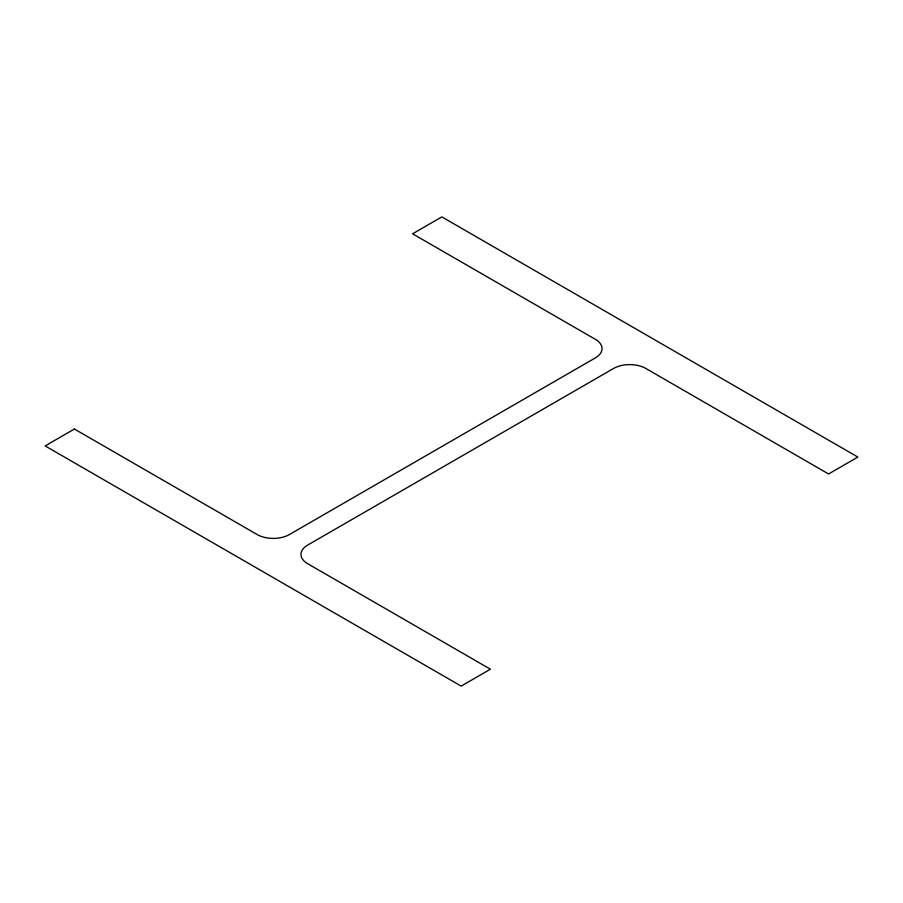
<?xml version="1.0" encoding="UTF-8"?>
<svg xmlns="http://www.w3.org/2000/svg" width="903" height="903" viewBox="0 0 903 903"><rect width="100%" height="100%" fill="white"/><g stroke="black" fill="none" stroke-linecap="round" stroke-linejoin="round"><path stroke-width="1.35" d="M74.407 429.027L45.15 445.924L461.162 686.099L490.419 669.213L307.641 563.686A22.778 13.15 0 0 1 307.641 545.096L613.611 368.447A22.778 13.15 0 0 1 645.814 368.447L828.593 473.973L857.85 457.076L441.838 216.901L412.581 233.787L595.359 339.314A22.778 13.15 0 0 1 595.359 357.904L289.389 534.553A22.778 13.15 0 0 1 257.186 534.553L74.407 429.027"/></g></svg>
